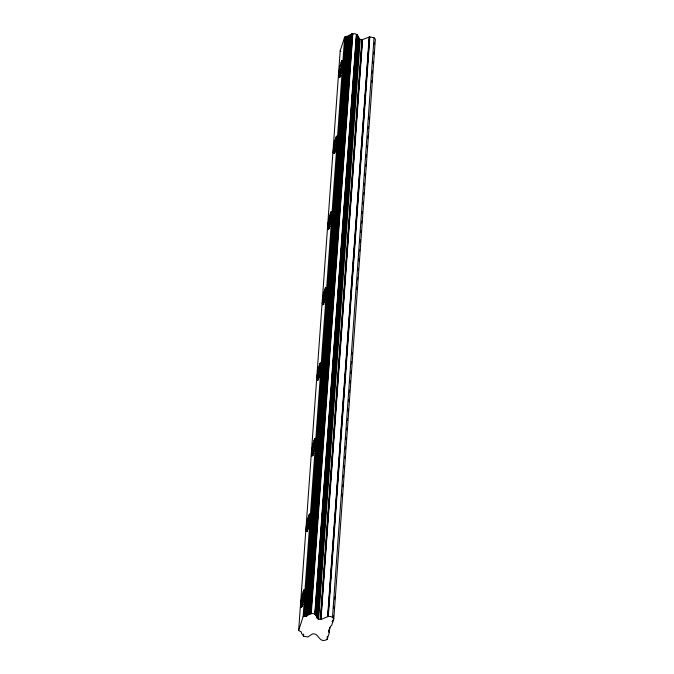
<?xml version="1.0" encoding="UTF-8"?>
<svg xmlns="http://www.w3.org/2000/svg" width="674" height="674" viewBox="0 0 674 674"><rect width="100%" height="100%" fill="white"/><g stroke="black" fill="none" stroke-linecap="round" stroke-linejoin="round"><path stroke-width="1.01" d="M298.649 630.443L340.193 50.794L344.658 37.045L345.686 36.632C350.042 36.16 355.796 29.934 358.686 37.424L317.117 617.932A2.081 1.424 4.1 0 0 317.808 618.698C322.871 621.512 327.227 613.778 332.484 617.376L333.807 618.842L333.057 621.133L332.029 621.546L332.686 622.279L331.574 625.716L330.538 626.138L328.685 631.867L329.342 632.6L327.109 639.474L325.045 640.3C318.844 642.052 318.507 632.911 312.871 633.897A2.081 1.424 4.1 0 0 311.792 634.335L307.849 636.964L303.721 636.264L301.607 633.518L301.286 631.976L298.649 630.443L303.106 616.693L344.658 37.045M303.106 616.693L304.142 616.28L345.686 36.632M317.117 617.932C315.929 610.45 308.734 614.368 304.817 616.407L346.369 36.758M303.511 636.18L303.662 634.082M305.465 616.457L347.017 36.809M305.785 616.432L347.337 36.784M306.384 616.272L347.927 36.632M306.864 615.994L348.416 36.354M307.058 615.817L348.601 36.177M307.293 615.413L348.921 35.579M307.47 615.118L349.022 35.469M307.605 615.025L349.157 35.377M307.765 614.958L349.309 35.318M307.942 614.915L349.486 35.275M308.532 614.798L350.084 35.149M309.088 614.595L351.12 34.694M309.981 614.022L351.533 34.374M310.301 613.66L351.845 34.012M310.428 613.525L351.971 33.885M310.503 613.475L352.055 33.826M310.697 613.391L352.249 33.751M310.925 613.348L352.586 33.7M311.27 613.365L352.822 33.725M314.825 614.039L356.377 34.391M315.044 614.107L356.597 34.458M315.146 614.149L356.698 34.5M315.314 614.267L356.866 34.618M315.432 614.41L356.984 34.762M315.567 615.076L357.026 34.837M316.005 615.91L357.557 36.261M316.376 616.28L357.919 36.632M316.822 616.6L358.374 36.952M316.957 616.702L358.509 37.053M317.058 617.713L358.602 37.163M317.808 618.698L359.352 39.058A2.081 1.424 4.1 0 1 358.661 38.283L358.686 37.424M318.069 618.842L359.352 39.058M318.676 619.027L360.228 39.378L359.621 39.193M320.352 619.339L361.904 39.699L360.228 39.378M320.622 619.364L362.174 39.715L369.689 36.918L374.036 37.736L375.351 39.202L333.807 618.842M320.757 619.355L362.309 39.707M321.009 619.288L362.553 39.64M327.623 616.634L369.167 36.994M327.867 616.575L369.419 36.927M328.002 616.558L369.554 36.918M328.272 616.584L369.824 36.935M327.109 639.474L327.337 636.323M328.685 631.867L328.828 629.853M329.342 632.6L329.721 627.342M332.484 617.376L374.036 37.736M332.686 622.279L332.838 620.181M333.285 617.982L333.436 615.884M333.967 608.538L334.11 606.432M334.641 599.085L334.793 596.987M342.021 496.174L342.165 494.076M342.695 486.729L342.847 484.623M343.369 477.276L343.521 475.178M344.052 467.823L344.203 465.726M344.726 458.371L344.877 456.273M345.408 448.926L345.551 446.82M346.082 439.473L346.234 437.375M346.756 430.02L346.908 427.923M347.439 420.568L347.59 418.47M348.113 411.123L348.264 409.017M348.795 401.67L348.947 399.572M349.469 392.217L349.621 390.12M350.143 382.765L350.295 380.667M350.825 373.32L350.977 371.214M351.499 363.867L351.651 361.769M352.182 354.414L352.334 352.317M356.849 289.306L356.993 287.208M357.523 279.862L357.675 277.755M358.197 270.409L358.349 268.311M358.88 260.956L359.031 258.858M359.554 251.503L359.705 249.405M360.236 242.059L360.388 239.952M360.91 232.606L361.062 230.508M361.584 223.153L361.736 221.055M362.267 213.7L362.418 211.602M362.941 204.256L363.092 202.149M363.623 194.803L363.775 192.705M364.297 185.35L364.449 183.252M364.979 175.897L365.123 173.799M365.653 166.453L365.805 164.346M366.327 157L366.479 154.902M367.01 147.547L367.162 145.449M367.684 138.094L367.836 135.996M368.366 128.65L368.51 126.543M369.04 119.197L369.192 117.099M371.677 82.447L371.829 80.341M372.351 72.994L372.503 70.896M373.025 63.541L373.177 61.444M373.708 54.089L373.859 51.991M374.382 44.644L374.533 42.538M338.912 72.8C338.971 71.705 341.415 57.282 342.628 61.359A9.099 1.104 -79.3 0 1 342.333 65.445C342.266 66.541 339.831 80.964 338.618 76.887A9.099 1.104 -79.3 0 1 338.912 72.8L341.853 72.977M341.929 60.5L342.653 61.477L339.915 72.615A8.231 1.003 -79.3 0 0 339.654 76.314L340.084 77.325M333.487 148.406C333.554 147.311 335.989 132.888 337.202 136.965A9.099 1.104 -79.3 0 1 336.916 141.051C336.848 142.147 334.414 156.57 333.2 152.493A9.099 1.104 -79.3 0 1 333.487 148.406L336.427 148.583M337.43 136.847L335.905 140.883L334.498 148.221A8.231 1.003 -79.3 0 0 334.237 151.92L334.658 152.931M328.07 224.012C328.137 222.917 330.572 208.493 331.785 212.571A9.099 1.104 -79.3 0 1 331.49 216.657C331.431 217.753 328.988 232.176 327.775 228.098A9.099 1.104 -79.3 0 1 328.07 224.012L331.01 224.189M332.012 212.453L330.487 216.489L329.081 223.827A8.231 1.003 -79.3 0 0 328.811 227.526L329.241 228.537M322.652 299.618C322.72 298.523 325.154 284.099 326.368 288.177A9.099 1.104 -79.3 0 1 326.073 292.263C326.005 293.358 323.571 307.782 322.357 303.704A9.099 1.104 -79.3 0 1 322.652 299.618L325.593 299.795M326.595 288.059L325.07 292.095L323.663 299.433A8.231 1.003 -79.3 0 0 323.394 303.132L323.823 304.142M317.235 375.224C317.294 374.129 319.737 359.705 320.95 363.783A9.099 1.104 -79.3 0 1 320.656 367.869C320.588 368.964 318.153 383.388 316.94 379.31A9.099 1.104 -79.3 0 1 317.235 375.224L320.175 375.401M321.169 363.665L319.653 367.701L318.238 375.039A8.231 1.003 -79.3 0 0 317.976 378.737L318.406 379.748M311.809 450.83C311.877 449.735 314.311 435.311 315.525 439.389A9.099 1.104 -79.3 0 1 315.23 443.475C315.171 444.57 312.736 458.994 311.523 454.916A9.099 1.104 -79.3 0 1 311.809 450.83L314.75 451.007M315.752 439.271L314.227 443.307L312.82 450.645A8.231 1.003 -79.3 0 0 312.559 454.343L312.98 455.354M306.392 526.436C306.459 525.341 308.894 510.917 310.107 514.995A9.099 1.104 -79.3 0 1 309.813 519.081C309.754 520.176 307.31 534.6 306.097 530.522A9.099 1.104 -79.3 0 1 306.392 526.436L309.332 526.613M300.975 602.042C301.034 600.947 303.477 586.523 304.69 590.601A9.099 1.104 -79.3 0 1 304.395 594.687C304.328 595.782 301.893 610.206 300.68 606.128A9.099 1.104 -79.3 0 1 300.975 602.042L303.915 602.219M310.335 514.877L308.81 518.913L307.403 526.251A8.231 1.003 -79.3 0 0 307.133 529.949C306.965 531.508 308.507 530.472 306.796 531.382M304.918 590.483L303.393 594.519L301.986 601.857A8.231 1.003 -79.3 0 0 301.716 605.555C301.539 607.114 303.089 606.078 301.379 606.988M340.513 76.659L340.766 76.044M335.096 152.265L335.349 151.65M328.07 229.27L329.072 228.579M322.644 304.875L323.655 304.185M317.227 380.481L318.238 379.791M311.809 456.087L312.812 455.397M306.384 531.693L307.395 531.002M300.966 607.299L301.977 606.608M333.891 153.352L334.86 152.695M328.474 228.958L329.443 228.301M323.057 304.564L324.026 303.907M317.631 380.17L318.6 379.513M312.214 455.776L313.183 455.119M338.668 77.485L339.696 76.853M333.242 153.091L334.279 152.459M327.825 228.697L328.861 228.065M322.408 304.303L323.436 303.671M316.991 379.909L318.018 379.277M311.565 455.514L312.601 454.883M306.148 531.12L307.184 530.489M300.73 606.726L301.758 606.095M338.618 76.887L339.654 76.314M333.2 152.493L334.237 151.92M327.775 228.098L328.811 227.526M322.357 303.704L323.394 303.132M316.94 379.31L317.976 378.737M311.523 454.916L312.559 454.343M306.097 530.522L307.133 529.949M300.68 606.128L301.716 605.555M340.143 75.741L341.036 75.269M334.725 151.347L335.618 150.875M329.308 226.953L330.201 226.481M323.891 302.559L324.775 302.087M318.465 378.165L319.358 377.693M313.048 453.771L313.941 453.299M307.63 529.376L308.524 528.905M302.213 604.982L303.098 604.511M340.774 73.559L341.6 73.297M335.357 149.165L336.183 148.903M329.931 224.771L330.766 224.509M324.514 300.377L325.348 300.115M319.097 375.982L319.923 375.721M313.68 451.588L314.505 451.327M308.254 527.194L309.088 526.933M302.837 602.8L303.671 602.539M319.409 374.71L320.209 374.567M313.983 450.316L314.792 450.173M308.566 525.922L309.366 525.779M303.148 601.528L303.949 601.385M339.098 71.478L340.084 71.419M333.681 147.084L334.666 147.025M328.255 222.69L329.249 222.631M322.838 298.296L323.832 298.237M317.42 373.901L318.406 373.843M311.995 449.507L312.989 449.448M306.577 525.113L309.501 525.417M301.16 600.719L304.084 601.023M341.667 69.548L342.409 69.666M336.25 145.154L336.992 145.272M330.824 220.76L331.574 220.878M325.407 296.366L326.157 296.484M319.99 371.972L320.731 372.09M314.573 447.578L315.314 447.696M309.147 523.184L309.897 523.302M303.73 598.79L304.471 598.908M342.982 66.785L340.159 65.959M342.451 69.262L339.578 68.697M337.556 142.391L334.734 141.565M337.034 144.868L334.152 144.303M332.417 216.851L329.628 215.899M332.139 217.997L329.316 217.171M331.616 220.474L328.735 219.909M327 292.457L324.211 291.505M326.721 293.603L323.899 292.777M326.191 296.08L323.318 295.515M321.582 368.063L318.794 367.111M321.296 369.209L318.482 368.383M320.773 371.686L317.901 371.121M316.165 443.669L313.368 442.717M315.356 447.292L312.475 446.727M310.739 519.275L307.951 518.323M309.939 522.898L307.058 522.333M305.322 594.881L302.533 593.929M304.513 598.504L301.64 597.939M304.142 616.28L304.817 616.407M313.056 443.989L313.949 444.452M307.639 519.595L308.532 520.058M302.222 595.201L303.106 595.664M342.148 66.768L342.847 67.147M336.722 142.374L337.43 142.753M331.305 217.98L332.004 218.359M325.887 293.586L326.587 293.965M320.47 369.192L321.169 369.571M340.471 64.687L341.33 65.277M335.045 140.293L335.905 140.883M342.333 65.445L343.015 65.959M336.916 141.051L337.59 141.565M331.49 216.657L332.172 217.171M326.073 292.263L326.755 292.777M320.656 367.869L321.338 368.383M315.23 443.475L315.912 443.989M309.813 519.081L310.495 519.595M304.395 594.687L305.078 595.201M341.095 62.505L341.895 63.297M335.677 138.111L336.478 138.903M330.26 213.717L331.052 214.509M324.834 289.323L325.635 290.115M319.417 364.929L320.217 365.721M314 440.535L314.8 441.327M308.574 516.141L309.374 516.933M303.157 591.747L303.957 592.539M340.193 50.794L340.859 51.527M341.676 60.972L342.417 61.907M336.259 136.578L337 137.513M330.833 212.184L331.583 213.119M325.416 287.79L326.165 288.725M319.998 363.396L320.74 364.331M314.581 439.001L315.322 439.937M309.155 514.607L309.905 515.543M303.738 590.213L304.479 591.149M336.511 136.106L337.227 137.083M331.094 211.712L331.81 212.689M325.668 287.318L326.393 288.295M320.251 362.924L320.976 363.901M314.834 438.53L315.55 439.507M309.417 514.136L310.133 515.113M303.991 589.742L304.715 590.719M315.238 438.218L315.921 439.229M309.821 513.824L310.503 514.835M304.404 589.43L305.078 590.441"/></g></svg>
